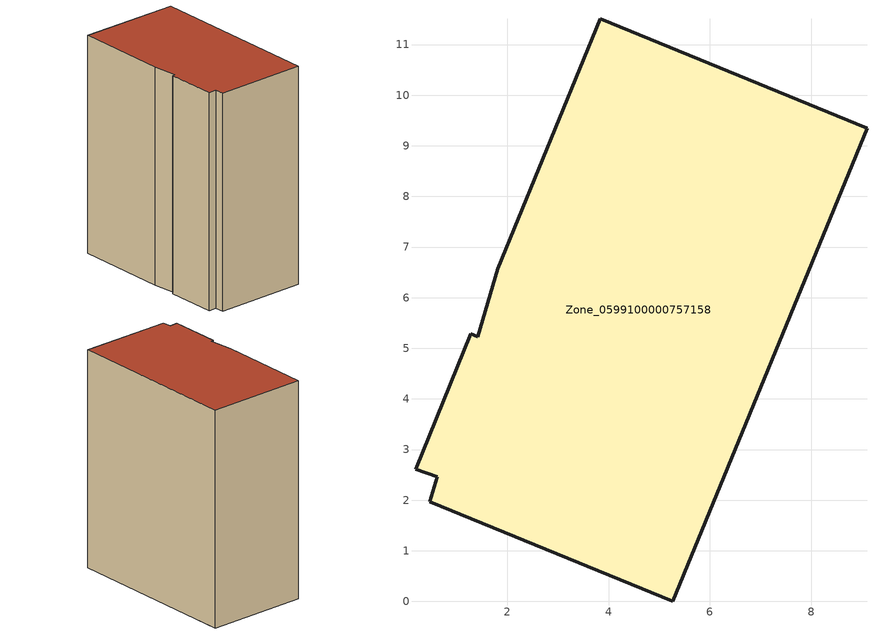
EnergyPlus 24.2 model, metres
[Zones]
Zone_0599100000757158
 floor ground (C_G): 0.61,2.46 0.18,2.61 1.28,5.28 1.42,5.23 1.81,6.57 3.83,11.51 9.1,9.35 5.27,0 0.47,1.97 z0
 wall outside (C_F): 5.27,0 9.1,9.35 3.83,11.51 1.81,6.57 1.42,5.23 1.28,5.28 0.18,2.61 0.61,2.46 0.47,1.97 5.27,0 z0:12.38
 roof outside (C_R): 0.18,2.61 0.61,2.46 0.47,1.97 5.27,0 9.1,9.35 3.83,11.51 1.81,6.57 1.42,5.23 1.28,5.28 z12.38
[BUILDING]
Pand.0599100000757158: North Axis=0; Terrain=City; Loads Convergence Tolerance Value=0.04; Temperature Convergence Tolerance Value=0.4; Solar Distribution=FullExterior; Maximum Number of Warmup Days=25; Minimum Number of Warmup Days=1
[Site:Location]
Rotterdam.The.Hague.AP_ZH_NLD Design_Conditions: Latitude=51.96; Longitude=4.45; Time Zone=1; Elevation=-4.5
[SITE:GROUNDTEMPERATURE:BUILDINGSURFACE]
18, 18, 18, 18, 18, 18, 18, 18, 18, 18, 18, 18
[MATERIAL] Thermal Absorptance=0.9; Solar Absorptance=0.7; Visible Absorptance=0.7
Name | Roughness | Thickness | Conductivity | Density | Specific Heat
G.TC.1992-2005 | MediumSmooth | 0.15 | 0.06 | 540 | 1210
F.TC.1992-2005 | Rough | 0.3 | 0.12 | 1920 | 840
R.TC.1992-2005 | MediumRough | 0.2 | 0.08 | 1500 | 1000
[CONSTRUCTION]
C_G: G.TC.1992-2005
C_F: F.TC.1992-2005
C_R: R.TC.1992-2005
[ZONE]
Zone_0599100000757158: Type=1; Multiplier=1; Ceiling Height=Autocalculate; Volume=Autocalculate; Floor Area=autocalculate; Part of Total Floor Area=Yes
[ZONEINFILTRATION:DESIGNFLOWRATE]
Infil_Zone_0599100000757158: Zone or ZoneList or Space or SpaceList=Zone_0599100000757158; Schedule=AlwaysOn; Design Flow Rate Calculation Method=Flow/Area; Flow Rate per Floor Area=0.0015; Constant Term Coefficient=1; Temperature Term Coefficient=0; Velocity Term Coefficient=0; Velocity Squared Term Coefficient=0
[HVACTEMPLATE:ZONE:IDEALLOADSAIRSYSTEM]
Zone_0599100000757158: Maximum Heating Supply Air Temperature=50; Minimum Cooling Supply Air Temperature=13; Maximum Heating Supply Air Humidity Ratio=0.0156; Minimum Cooling Supply Air Humidity Ratio=0.0077; Heating Limit=NoLimit; Cooling Limit=NoLimit; Dehumidification Control Type=ConstantSensibleHeatRatio; Cooling Sensible Heat Ratio=0.7; Dehumidification Setpoint=60; Humidification Control Type=None; Humidification Setpoint=30; Outdoor Air Method=None; Outdoor Air Flow Rate per Person=0.00944; Outdoor Air Flow Rate per Zone Floor Area=0; Outdoor Air Flow Rate per Zone=0; Demand Controlled Ventilation Type=None; Outdoor Air Economizer Type=NoEconomizer; Heat Recovery Type=None; Sensible Heat Recovery Effectiveness=0.7; Latent Heat Recovery Effectiveness=0.65
[ZONECONTROL:THERMOSTAT]
ThermostatControl_Zone_0599100000757158: Zone or ZoneList=Zone_0599100000757158; Control Type Schedule=DualSetpointControlType; Control 1=Thermostat_Zone_0599100000757158; Temperature Difference Between Cutout And Setpoint=0
[THERMOSTATSETPOINT:DUALSETPOINT]
Thermostat_Zone_0599100000757158: Heating Setpoint Temperature Schedule=HeatingSetpoint_Zone_0599100000757158; Cooling Setpoint Temperature Schedule=CoolingSetpoint_Zone_0599100000757158
[SCHEDULE:COMPACT]
HeatingSetpoint_Zone_0599100000757158: Through: 12/31, For: AllDays, Until: 24:00, 21
CoolingSetpoint_Zone_0599100000757158: Through: 12/31, For: AllDays, Until: 24:00, 24
DualSetpointControlType: Through: 12/31, For: AllDays, Until: 24:00, 4
AlwaysOn: Through: 12/31, For: AllDays, Until: 24:00, 1
